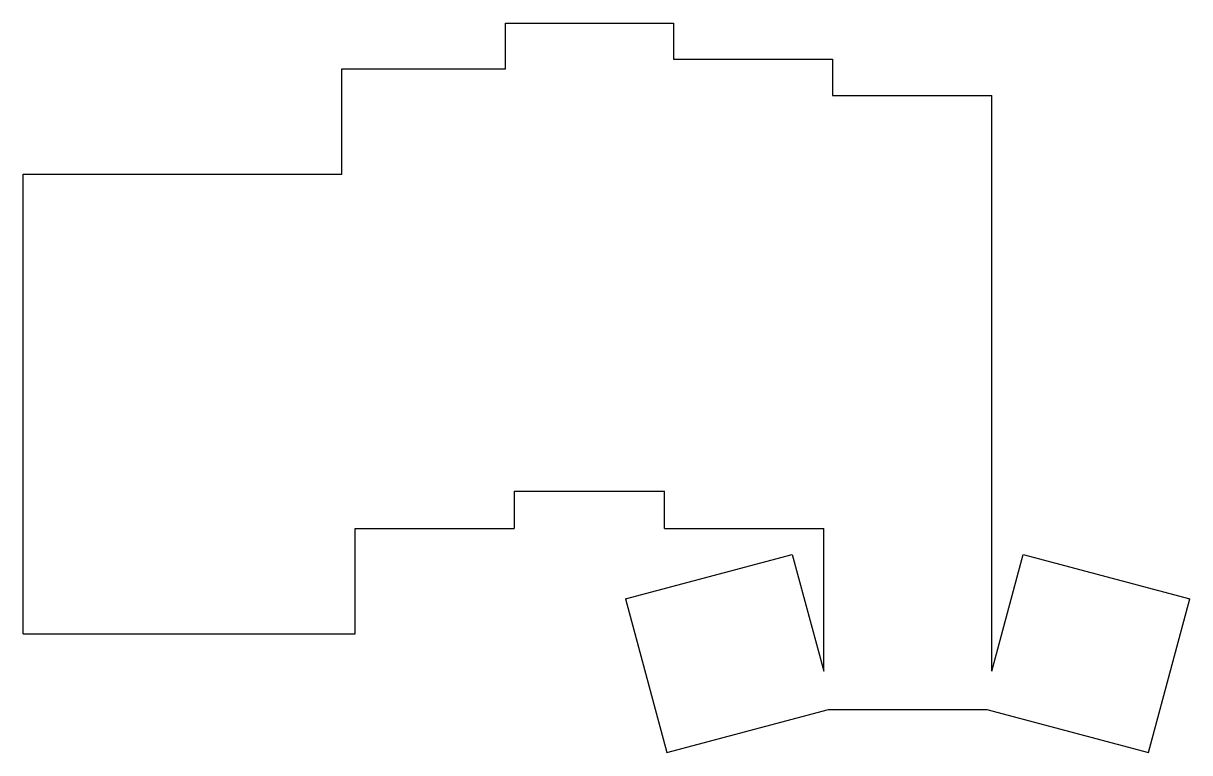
# Model space of a CAD drawing. Header units: millimetres. Extents: x 8 to 140, y -22 to 60.
import ezdxf

# ---------------------------------------------------------------- set-up
doc = ezdxf.new("R2010")
doc.units = ezdxf.units.MM

msp = doc.modelspace()

# ---------------------------------------------------------------- linework, layer by layer
for p, q in [((62.5, 60.05), (81.5, 60.05)), ((62.5, 54.9), (62.5, 60.05)), ((81.5, 60.05), (81.5, 56)), ((81.5, 56), (99.5, 56)), ((99.5, 56), (99.5, 51.9)), ((44, 54.9), (62.5, 54.9)), ((44, 43), (44, 54.9)), ((99.5, 51.9), (117.5, 51.9)), ((117.5, -0.5), (117.5, 51.9)), ((8, -9), (8, 43)), ((8, 43), (44, 43)), ((63.5, 7.15), (63.5, 2.9)), ((63.5, 7.15), (80.5, 7.15)), ((80.5, 2.9), (80.5, 7.15)), ((45.5, -9), (45.5, 2.9)), ((45.5, 2.9), (63.5, 2.9)), ((80.5, 2.9), (98.5, 2.9)), ((98.5, 0.46), (98.5, 2.9)), ((98.49, -13.24), (98.49, 0.46)), ((98.49, 0.46), (98.5, 0.46)), ((76.1, -5.06), (94.94, -0.01)), ((94.94, -0.01), (98.49, -13.24)), ((117.49, -13.24), (121.03, -0.01)), ((117.5, -0.5), (117.49, -0.5)), ((117.49, -13.24), (117.49, -0.5)), ((121.03, -0.01), (139.87, -5.06)), ((76.1, -5.06), (80.76, -22.44)), ((135.21, -22.44), (139.87, -5.06)), ((8, -9), (45.5, -9)), ((80.76, -22.44), (99.05, -17.54)), ((99.05, -17.54), (116.92, -17.54)), ((116.92, -17.54), (135.21, -22.44))]:
    msp.add_line(p, q)

doc.saveas('drawing.dxf')
